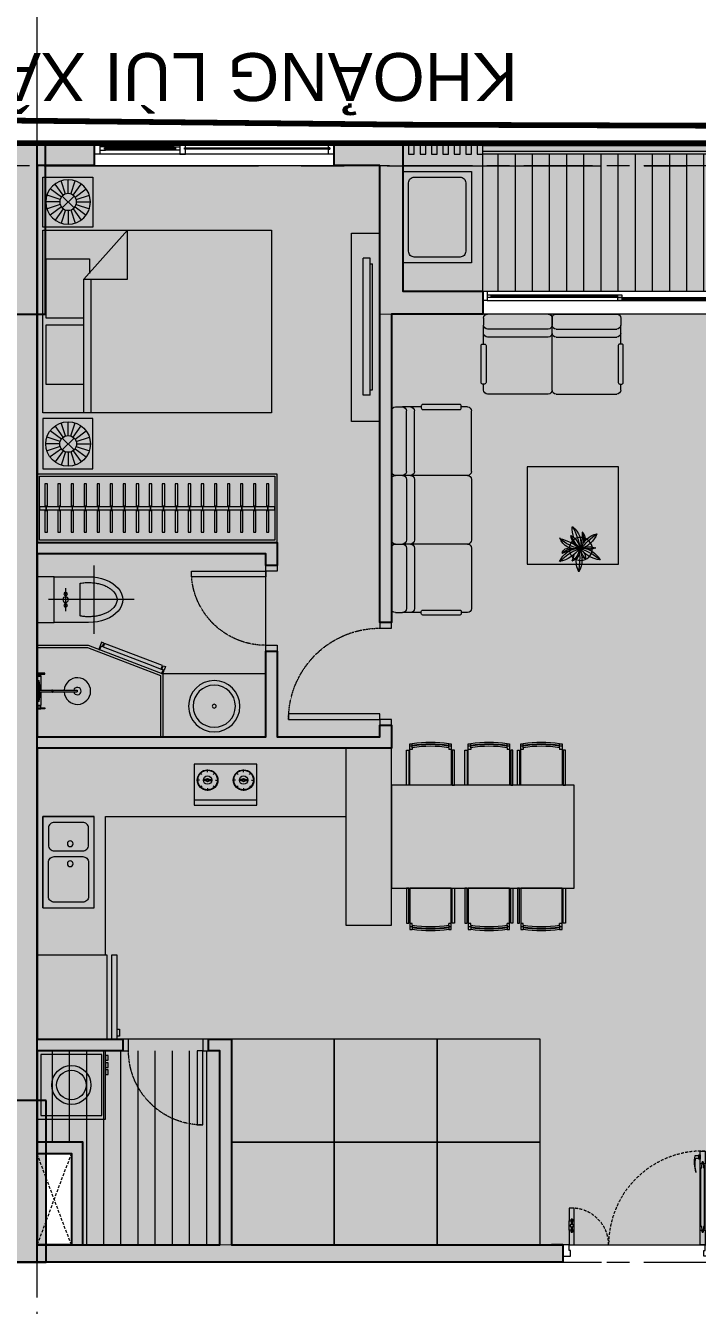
# Model space of a CAD drawing. Header units: millimetres. Extents: x -100356 to 314685, y 446 to 1273965.
# Drawn here: x 57641 to 63517, y 1126934 to 1138140 of the extents above; entities that cross this region are included whole.
import ezdxf
from ezdxf.enums import TextEntityAlignment as Align
from ezdxf.xclip import XClip

# ---------------------------------------------------------------- set-up
doc = ezdxf.new("R2010")
doc.units = ezdxf.units.MM
doc.header["$XCLIPFRAME"] = 2
for name, pattern in [('A1 - dp$0$DASHED2', [0.375, 0.25, -0.125]), ('CENTER', [2, 1.25, -0.25, 0.25, -0.25]), ('CENTER2', [28.575, 19.05, -3.175, 3.175, -3.175]), ('Dash', [6, 3, -3]), ('DASHED2', [0.375, 0.25, -0.125]), ('Kume - Grid Line', [10.5, 6, -1.25, 2, -1.25]), ('VL2 - tb$0$DASHED2', [0.375, 0.25, -0.125]), ('VL2 - tb$0$HIDDEN', [0.375, 0.25, -0.125])]:
    doc.linetypes.add(name, pattern=pattern)
for name, color, linetype, lineweight in [('@ color hatch', 7, 'Continuous', 13), ('A-_ANOT----_D', 7, 'Continuous', 5), ('A.Axis', 251, 'CENTER2', 13), ('A1 - dp$0$A.HACH 250', 250, 'Continuous', 5), ('A1 - dp$0$CUA', 5, 'Continuous', 9), ('A1 - dp$0$FURNITURE', 8, 'Continuous', 5), ('A1 - dp$0$TUONG 2', 2, 'Continuous', 25), ('GJ', 1, 'Continuous', 13), ('Hatch-wall', 251, 'Continuous', 5), ('KÍNH', 150, 'Continuous', 9), ('LC.HA', 250, 'Continuous', 9), ('LGI', 250, 'CENTER', 9), ('TEXT', 6, 'Continuous', 20), ('VL2 - tb$0$A.Door', 4, 'Continuous', 13), ('VL2 - tb$0$A.HACH 250', 250, 'Continuous', 5), ('VL2 - tb$0$CUA', 5, 'Continuous', 9), ('VL2 - tb$0$FURNITURE', 8, 'Continuous', 5), ('VL2 - tb$0$KHCUA', 3, 'Continuous', 13), ('VL2 - tb$0$NET NOI THAT', 8, 'Continuous', 0), ('VL2 - tb$0$TUONG 2', 2, 'Continuous', 35), ('VL3 - tb$0$$7$FURNITURE', 8, 'Continuous', 5)]:
    doc.layers.add(name, color=color, linetype=linetype, lineweight=lineweight)
doc.layers.add('@area depoint', color=8, linetype='Continuous', lineweight=35, plot=False)
doc.layers.add('STR', color=7, linetype='Continuous')
doc.styles.add('VL2 - tb$0$GHICHU-C', font='Font - TrueType - Arial.ttf', dxfattribs={"width": 0.7})
doc.styles.add('VnArial', font='Font - TrueType - Arial.ttf')

# ---------------------------------------------------------------- blocks, each defined once
blk = doc.blocks.new('*U137')
for p, q in [((50, 0), (1675, 0)), ((100, 0), (100, -30)), ((1625, 0), (1625, -30)), ((1675, 0), (1675, -30)), ((50, -30), (1675, -30)), ((1625, -35), (1625, -65)), ((1625, -35), (3250, -35)), ((1625, -65), (3250, -65)), ((1675, -35), (1675, -65)), ((3200, -35), (3200, -65))]:
    blk.add_line(p, q)
at = {"color": 8}
for p, q in [((100, -15), (1625, -15)), ((1675, -50), (3200, -50))]:
    blk.add_line(p, q, dxfattribs=at)
for points in [[(0, 0), (50, 0), (50, -110), (0, -110)], [(3250, 0), (3300, 0), (3300, -110), (3250, -110)]]:
    blk.add_lwpolyline(points, close=True)
for points in [[(3250, 0), (50, 0)], [(3250, -110), (50, -110)]]:
    blk.add_lwpolyline(points)
at = {"layer": 'VL2 - tb$0$KHCUA', "style": 'VL2 - tb$0$GHICHU-C', "flags": 1}
for tag, p in [('TEN_CUA', (450, -184)), ('KICH_THUOC', (450, -300)), ('QUI_CACH', (450, -421))]:
    blk.add_attdef(tag, text='', height=50, dxfattribs=at).set_placement(p, align=Align.MIDDLE)
blk = doc.blocks.new('VL2 - tb$0$sofa 1')
for p, q in [((0, -530), (0, 0)), ((35, 35), (96, 35)), ((261, 35), (96, 35)), ((131, -530), (131, 0)), ((201, -530), (201, 0)), ((665, 35), (611, 35)), ((700, -530), (700, 0)), ((0, -600), (0, -1130)), ((35, -565), (96, -565)), ((665, -565), (96, -565)), ((131, -1130), (131, -600)), ((201, -1130), (201, -600)), ((700, -1130), (700, -600)), ((0, -1200), (0, -1730)), ((665, -1165), (35, -1165)), ((131, -1200), (131, -1730)), ((201, -1200), (201, -1730)), ((700, -1200), (700, -1730)), ((35, -1765), (96, -1765)), ((261, -1765), (96, -1765)), ((665, -1765), (611, -1765)), ((1371, -1878), (841, -1878)), ((1441, -1878), (1971, -1878)), ((806, -1913), (806, -1966)), ((1406, -1913), (1406, -2543)), ((1406, -1913), (1406, -2482)), ((2006, -1913), (2006, -1966)), ((806, -2316), (806, -2482)), ((2006, -2316), (2006, -2482)), ((1371, -2377), (841, -2377)), ((1371, -2447), (841, -2447)), ((1441, -2377), (1971, -2377)), ((1441, -2447), (1971, -2447)), ((806, -2543), (806, -2482)), ((1406, -2543), (1406, -2482)), ((2006, -2543), (2006, -2482)), ((1371, -2578), (841, -2578)), ((1441, -2578), (1971, -2578))]:
    blk.add_line(p, q)
for points in [[(598, 57), (275, 57, 0.414214), (261, 44), (261, 26, 0.414214), (275, 13), (598, 13, 0.414214), (611, 26), (611, 44, 0.414214)], [(598, -1787), (275, -1787, -0.414214), (261, -1774), (261, -1756, -0.414214), (275, -1743), (598, -1743, -0.414214), (611, -1756), (611, -1774, -0.414214)], [(784, -1979), (784, -2303, 0.414214), (797, -2316), (815, -2316, 0.414214), (828, -2303), (828, -1979, 0.414214), (815, -1966), (797, -1966, 0.414214)], [(2028, -1979), (2028, -2303, -0.414214), (2015, -2316), (1997, -2316, -0.414214), (1984, -2303), (1984, -1979, -0.414214), (1997, -1966), (2015, -1966, -0.414214)]]:
    blk.add_lwpolyline(points, format="xyb", close=True)
blk.add_lwpolyline([(1986, -1240), (1186, -1240), (1186, -390), (1986, -390)], close=True)
blk.add_circle((1656, -522), 101)
for centre, radius, start, end in [((35, 0), 35, 90, 180), ((96, 0), 35, 0, 90), ((166, 0), 35, 0, 90), ((665, 0), 35, 0, 90), ((1837, -416), 220, 154.7196, 185.6674), ((928, -443), 719, 353.8852, 9.76), ((1451, -429), 216, 334.191, 29.7589), ((1417, -689), 282, 36.0102, 78.7514), ((1652, -333), 197, 203.5569, 265.5928), ((1792, -115), 435, 223.0584, 250.3682), ((1560, -500), 86.5, 349.0123, 78.5733), ((1182, -603), 437, 17.5499, 25.3147), ((1509, -529), 134, 4.8141, 58.0945), ((1868, -708), 286, 98.611, 140.85), ((1987, -650), 361, 143.9758, 159.4862), ((1503, -63), 485, 287.6158, 311.4256), ((1710, -495), 60.6, 103.0214, 137.1627), ((1652, -333), 197, 275.3509, 331.9516), ((1635, -448), 62.6, 321.0444, 10.8834), ((35, -530), 35, 180, 270), ((96, -530), 35, 270, 0), ((166, -530), 35, 270, 0), ((665, -530), 35, 270, 0), ((1609, -668), 145, 72.5643, 160.5658), ((1376, -190), 433, 282.8237, 308.4584), ((1695, -837), 314, 99.6289, 133.8517), ((1585, -395), 128, 224.3745, 278.3611), ((1855, 391), 947, 247.585, 253.6645), ((1553, -469), 61.8, 195.6468, 282.6443), ((1717, -656), 148, 117.6391, 173.4927), ((1498, -507), 151, 298.6711, 351.4448), ((1917, -797), 380, 135.3527, 155.2401), ((1470, -567), 188, 307.0526, 13.6398), ((1152, -459), 502, 329.2774, 351.9041), ((1837, -416), 220, 208.0633, 209.2303), ((1601, -726), 209, 19.8532, 75.8716), ((2213, -67), 719, 219.2619, 234.5537), ((1315, -645), 354, 355.9263, 14.9396), ((1838, -471), 188, 198.2679, 257.7577), ((1524, -610), 156, 337.1601, 24.0107), ((1783, 750), 1281, 265.498, 270.09), ((1731, -400), 142, 252.6029, 293.2685), ((1717, -678), 163, 64.7044, 87.5627), ((35, -600), 35, 90, 180), ((96, -600), 35, 0, 90), ((166, -600), 35, 0, 90), ((665, -600), 35, 0, 90), ((1868, -708), 286, 162.1417, 181.7779), ((1615, -613), 78.4, 311.9837, 25.4724), ((35, -1130), 35, 180, 270), ((35, -1200), 35, 90, 180), ((96, -1130), 35, 270, 0), ((96, -1200), 35, 0, 90), ((166, -1130), 35, 270, 0), ((166, -1200), 35, 0, 90), ((665, -1130), 35, 270, 0), ((665, -1200), 35, 0, 90), ((35, -1730), 35, 180, 270), ((96, -1730), 35, 270, 0), ((166, -1730), 35, 270, 0), ((665, -1730), 35, 270, 0), ((841, -1913), 35, 90, 180), ((1371, -1913), 35, 0, 90), ((1441, -1913), 35, 90, 180), ((1971, -1913), 35, 0, 90), ((841, -2412), 35, 90, 180), ((841, -2482), 35, 90, 180), ((1371, -2412), 35, 0, 90), ((1371, -2482), 35, 0, 90), ((1441, -2412), 35, 90, 180), ((1441, -2482), 35, 90, 180), ((1971, -2412), 35, 0, 90), ((1971, -2482), 35, 0, 90), ((841, -2543), 35, 180, 270), ((1371, -2543), 35, 270, 0), ((1441, -2543), 35, 180, 270), ((1971, -2543), 35, 270, 0)]:
    blk.add_arc(centre, radius, start, end)
blk = doc.blocks.new('VL2 - tb$0$1012')
for p, q in [((397, 192), (13, 192)), ((13, 192), (13, 169)), ((52, 169), (13, 169)), ((36, 169), (36, 192)), ((52, 169), (67, 169)), ((67, 169), (67, 192)), ((397, 222), (71, 222)), ((71, 222), (71, 202)), ((71, 202), (397, 202)), ((397, 202), (397, 222)), ((397, -192), (397, 192)), ((52, -169), (13, -169)), ((13, -169), (13, -192)), ((13, -192), (397, -192)), ((36, -192), (36, -169)), ((52, -169), (67, -169)), ((67, -192), (67, -169)), ((71, -202), (397, -202)), ((71, -222), (71, -202)), ((397, -222), (71, -222)), ((397, -202), (397, -222))]:
    blk.add_line(p, q)
at = {"extrusion": (0, 0, -1)}
for centre, major_axis, start_param, end_param in [((1073, 0), (759, 759), 3.768877, 4.085105), ((1073, 0), (748, 748), 3.766561, 4.087421), ((1094, 0), (759, 759), 3.768877, 4.085105), ((1094, 0), (748, 748), 3.766561, 4.087421)]:
    blk.add_ellipse(centre, major_axis=major_axis, ratio=1, start_param=start_param, end_param=end_param, dxfattribs=at)
blk = doc.blocks.new('VL2 - tb$0$ban an 6')
at = {"layer": 'VL2 - tb$0$FURNITURE'}
blk.add_lwpolyline([(1600, 0), (0, 0), (0, -900), (1600, -900)], close=True, dxfattribs=at)
at = {"layer": 'VL2 - tb$0$FURNITURE', "extrusion": (2.97971e-18, 2.40137e-28, -1), "xscale": 0.9444444444444444, "yscale": 0.9444444444444444, "zscale": -0.9444444444444444, "rotation": 270}
for p in [(-342, 375), (-853, 375), (-1312, 375)]:
    blk.add_blockref('VL2 - tb$0$1012', p, dxfattribs=at)
at = {"layer": 'VL2 - tb$0$FURNITURE', "xscale": 0.9444444444444444, "yscale": 0.9444444444444444, "zscale": 0.9444444444444444, "rotation": 90}
for p in [(342, -1275), (853, -1275), (1312, -1275)]:
    blk.add_blockref('VL2 - tb$0$1012', p, dxfattribs=at)
blk = doc.blocks.new('*U135')
for points in [[(-700, 100), (-750, 100), (-750, 0), (-700, 0)], [(-50, 0), (-100, 0), (-100, -650), (-50, -650)], [(0, 100), (-50, 100), (-50, 0), (0, 0)]]:
    blk.add_lwpolyline(points, close=True)
at = {"linetype": 'VL2 - tb$0$HIDDEN'}
blk.add_arc((-50, 0), 650, 180, 270, dxfattribs=at)
blk = doc.blocks.new('*U136')
for points in [[(-50, 0), (-100, 0), (-100, 800), (-50, 800)], [(-850, -100), (-900, -100), (-900, 0), (-850, 0)], [(0, -100), (-50, -100), (-50, 0), (0, 0)]]:
    blk.add_lwpolyline(points, close=True)
at = {"linetype": 'VL2 - tb$0$HIDDEN'}
blk.add_arc((-50, 0), 800, 90, 180, dxfattribs=at)
blk = doc.blocks.new('*U438')
at = {"layer": 'VL2 - tb$0$FURNITURE'}
for p, q in [((0, 100), (2400, 100)), ((0, 75), (2400, 75)), ((0, 25), (2400, 25)), ((0, 0), (2400, 0))]:
    blk.add_line(p, q, dxfattribs=at)
blk = doc.blocks.new('VL2 - tb$0$A$C6FE626A3')
for p, q in [((-90, 606), (-150, 606)), ((-150, -594), (-150, 606)), ((-90, -594), (-90, 606)), ((-90, 557), (-70, 557)), ((-70, -545), (-70, 557)), ((-90, -545), (-70, -545)), ((-90, -594), (-150, -594))]:
    blk.add_line(p, q)
blk = doc.blocks.new('*U291')
for points in [[(0, 600), (0, 0), (2100, 0), (2100, 600)], [(2080, 580), (2080, 20), (20, 20), (20, 580)]]:
    blk.add_lwpolyline(points, close=True)
at = {"ltscale": 6}
for points in [[(91, 313), (91, 515), (69, 515), (69, 313)], [(205, 313), (205, 515), (183, 515), (183, 313)], [(319, 313), (319, 515), (297, 515), (297, 313)], [(433, 313), (433, 515), (411, 515), (411, 313)], [(547, 313), (547, 515), (525, 515), (525, 313)], [(661, 313), (661, 515), (639, 515), (639, 313)], [(775, 313), (775, 515), (753, 515), (753, 313)], [(889, 313), (889, 515), (867, 515), (867, 313)], [(1003, 313), (1003, 515), (981, 515), (981, 313)], [(1117, 313), (1117, 515), (1095, 515), (1095, 313)], [(1231, 313), (1231, 515), (1209, 515), (1209, 313)], [(1345, 313), (1345, 515), (1323, 515), (1323, 313)], [(1459, 313), (1459, 515), (1437, 515), (1437, 313)], [(1573, 313), (1573, 515), (1551, 515), (1551, 313)], [(1687, 313), (1687, 515), (1665, 515), (1665, 313)], [(1801, 313), (1801, 515), (1779, 515), (1779, 313)], [(1915, 313), (1915, 515), (1893, 515), (1893, 313)], [(2029, 313), (2029, 515), (2007, 515), (2007, 313)], [(69, 287), (69, 92), (91, 92), (91, 287)], [(183, 287), (183, 92), (205, 92), (205, 287)], [(297, 287), (297, 92), (319, 92), (319, 287)], [(411, 287), (411, 92), (433, 92), (433, 287)], [(525, 287), (525, 92), (547, 92), (547, 287)], [(639, 287), (639, 92), (661, 92), (661, 287)], [(753, 287), (753, 92), (775, 92), (775, 287)], [(867, 287), (867, 92), (889, 92), (889, 287)], [(981, 287), (981, 92), (1003, 92), (1003, 287)], [(1095, 287), (1095, 92), (1117, 92), (1117, 287)], [(1209, 287), (1209, 92), (1231, 92), (1231, 287)], [(1323, 287), (1323, 92), (1345, 92), (1345, 287)], [(1437, 287), (1437, 92), (1459, 92), (1459, 287)], [(1551, 287), (1551, 92), (1573, 92), (1573, 287)], [(1665, 287), (1665, 92), (1687, 92), (1687, 287)], [(1779, 287), (1779, 92), (1801, 92), (1801, 287)], [(1893, 287), (1893, 92), (1915, 92), (1915, 287)], [(2007, 287), (2007, 92), (2029, 92), (2029, 287)]]:
    blk.add_lwpolyline(points, dxfattribs=at)
for points in [[(2080, 287), (2080, 313), (20, 313), (20, 287)], [(83, 319), (78, 319), (78, 280), (83, 280)], [(197, 319), (192, 319), (192, 280), (197, 280)], [(311, 319), (306, 319), (306, 280), (311, 280)], [(425, 319), (420, 319), (420, 280), (425, 280)], [(539, 319), (534, 319), (534, 280), (539, 280)], [(653, 319), (648, 319), (648, 280), (653, 280)], [(767, 319), (762, 319), (762, 280), (767, 280)], [(881, 319), (876, 319), (876, 280), (881, 280)], [(995, 319), (990, 319), (990, 280), (995, 280)], [(1109, 319), (1104, 319), (1104, 280), (1109, 280)], [(1223, 319), (1218, 319), (1218, 280), (1223, 280)], [(1337, 319), (1332, 319), (1332, 280), (1337, 280)], [(1451, 319), (1446, 319), (1446, 280), (1451, 280)], [(1565, 319), (1560, 319), (1560, 280), (1565, 280)], [(1679, 319), (1674, 319), (1674, 280), (1679, 280)], [(1793, 319), (1788, 319), (1788, 280), (1793, 280)], [(1907, 319), (1902, 319), (1902, 280), (1907, 280)], [(2021, 319), (2016, 319), (2016, 280), (2021, 280)]]:
    blk.add_lwpolyline(points, close=True, dxfattribs=at)
blk = doc.blocks.new('VL2 - tb$0$Bed 1600')
at = {"linetype": 'Continuous'}
for p, q in [((2, -80), (2, 0)), ((2, 0), (66, 0)), ((66, 0), (66, -80)), ((12, -1.2), (32.8, -1.2)), ((12, -14.4), (12, -1.2)), ((32.8, -1.2), (32.8, -14.4)), ((35.2, -1.2), (56, -1.2)), ((35.2, -14.4), (35.2, -1.2)), ((56, -1.2), (56, -16.4)), ((2, -14.4), (48.8, -14.4)), ((48.8, -16.8), (2, -16.8)), ((66, -29.6), (48.8, -14.4)), ((48.8, -14.4), (48.8, -29.6)), ((56, -16.4), (50.8, -16.4)), ((48.8, -29.6), (66, -29.6)), ((66, -80), (2, -80))]:
    blk.add_line(p, q, dxfattribs=at)
blk = doc.blocks.new('VL2 - tb$0$tab')
for p, q in [((439, 0), (0, 0)), ((0, 0), (0, -439)), ((439, -439), (439, 0)), ((158, -179), (60, -108)), ((174, -163), (103, -65)), ((195, -153), (157, -37)), ((217, -149), (217, -27)), ((240, -153), (278, -37)), ((260, -163), (332, -65)), ((277, -179), (375, -108)), ((144, -222), (22, -222)), ((148, -200), (32, -162)), ((166, -171), (269, -274)), ((269, -171), (166, -274)), ((287, -200), (403, -162)), ((291, -222), (412, -222)), ((148, -245), (32, -283)), ((158, -265), (60, -337)), ((174, -282), (103, -380)), ((195, -292), (157, -408)), ((217, -296), (217, -418)), ((217, -296), (217, -418)), ((240, -292), (278, -408)), ((260, -282), (332, -380)), ((277, -265), (375, -337)), ((287, -245), (403, -283)), ((0, -439), (439, -439))]:
    blk.add_line(p, q)
for radius in [195, 73.2]:
    blk.add_circle((217, -222), radius)
blk = doc.blocks.new('VL2 - tb$0$cua so 1')
at = {"layer": 'VL2 - tb$0$A.Door', "ltscale": 0.5}
for p, q in [((1400, 65), (2000, 65)), ((1400, 35), (2000, 35))]:
    blk.add_line(p, q, dxfattribs=at)
for points in [[(0, 0), (2100, 0), (2100, 100), (0, 100)], [(2050, 100), (2050, 0), (2100, 0), (2100, 100)]]:
    blk.add_lwpolyline(points, close=True, dxfattribs=at)
for points in [[(50, 55), (50, 100), (0, 100), (0, 0), (50, 0), (50, 45), (40, 45), (40, 55), (50, 55)], [(1300, 55), (1300, 100), (1350, 100), (1350, 0), (1300, 0), (1300, 45), (1310, 45), (1310, 55), (1300, 55)], [(1400, 55), (1400, 65), (1350, 65), (1350, 35), (1400, 35), (1400, 45), (1390, 45), (1390, 55), (1400, 55)], [(2000, 55), (2000, 65), (2050, 65), (2050, 35), (2000, 35), (2000, 45), (2010, 45), (2010, 55), (2000, 55)]]:
    blk.add_lwpolyline(points, dxfattribs=at)
at = {"layer": 'VL2 - tb$0$A.HACH 250', "ltscale": 0.5}
for points in [[(40, 45), (1310, 45), (1310, 55), (40, 55)], [(1390, 45), (2010, 45), (2010, 55), (1390, 55)]]:
    blk.add_lwpolyline(points, close=True, dxfattribs=at)
blk = doc.blocks.new('VL2 - tb$0$mb-tulanh700x735')
for p, q in [((368, 700), (-368, 700)), ((-368, 700), (-368, 651)), ((279, 700), (279, 720)), ((279, 720), (340, 720)), ((340, 700), (279, 700)), ((340, 720), (340, 700)), ((368, 651), (368, 700)), ((-368, 651), (368, 651)), ((368, 614), (-368, 614)), ((-368, 614), (-368, 0)), ((368, 0), (368, 614)), ((-368, 0), (368, 0))]:
    blk.add_line(p, q)
blk = doc.blocks.new('VL2 - tb$0$bep')
at = {"layer": 'VL2 - tb$0$FURNITURE'}
for p, q in [((0, 358), (0, 0)), ((549, 358), (0, 358)), ((549, 0), (549, 358)), ((67, 269), (51, 286)), ((117, 290), (117, 313)), ((166, 269), (183, 286)), ((383, 269), (366, 286)), ((432, 290), (432, 313)), ((482, 269), (498, 286)), ((47, 220), (23, 220)), ((67, 170), (51, 153)), ((103, 224), (80, 224)), ((103, 216), (80, 216)), ((117, 149), (117, 126)), ((131, 224), (153, 224)), ((131, 216), (153, 216)), ((166, 170), (183, 153)), ((187, 220), (210, 220)), ((362, 220), (339, 220)), ((383, 170), (366, 153)), ((418, 224), (396, 224)), ((418, 216), (396, 216)), ((432, 149), (432, 126)), ((446, 224), (469, 224)), ((446, 216), (469, 216)), ((482, 170), (498, 153)), ((502, 220), (526, 220)), ((549, 45), (0, 45)), ((0, 0), (549, 0))]:
    blk.add_line(p, q, dxfattribs=at)
for centre, radius in [((117, 220), 90), ((117, 220), 85.5), ((117, 220), 36.9), ((117, 220), 14.7), ((117, 220), 8.24), ((432, 220), 90), ((432, 220), 85.5), ((432, 220), 36.9), ((432, 220), 14.7), ((432, 220), 8.24)]:
    blk.add_circle(centre, radius, dxfattribs=at)
blk = doc.blocks.new('VL2 - tb$0$crua 450x830')
at = {"layer": 'VL2 - tb$0$FURNITURE'}
blk.add_lwpolyline([(400, 10), (-400, 10), (-400, 460), (400, 460)], close=True, dxfattribs=at)
blk.add_lwpolyline([(-400, 10), (400, 10), (400, 460)], dxfattribs=at)
for points in [[(-300, 60), (0, 60, 0.4142136), (50, 110), (50, 360, 0.4142136), (0, 410), (-300, 410, 0.4142136), (-350, 360), (-350, 110, 0.4142136)], [(100, 110), (100, 360, -0.4142136), (150, 410), (300, 410, -0.4142136), (350, 360), (350, 110, -0.4142136), (300, 60), (150, 60, -0.4142136)]]:
    blk.add_lwpolyline(points, format="xyb", close=True, dxfattribs=at)
for centre in [(-12.5, 250), (162.5, 250)]:
    blk.add_circle(centre, 25, dxfattribs=at)
blk = doc.blocks.new('VL2 - tb$0$MBMAYGIAT')
at = {"layer": 'VL2 - tb$0$FURNITURE', "linetype": 'ByBlock'}
for points in [[(0, -350), (700, -350), (700, 350), (0, 350)], [(40, -310), (660, -310), (660, 310), (40, 310)], [(700, 253), (726, 253), (726, 300), (700, 300)], [(700, 180), (726, 180), (726, 228), (700, 228)], [(700, 108), (726, 108), (726, 155), (700, 155)]]:
    blk.add_lwpolyline(points, close=True, dxfattribs=at)
for radius in [200, 150]:
    blk.add_circle((350, 0), radius, dxfattribs=at)
blk = doc.blocks.new('A1 - dp$0$A$C6E1257E0')
at = {"linetype": 'Continuous'}
blk.add_lwpolyline([(30.5, 0), (64.5, 0), (64.5, 8.5), (30.5, 8.5)], close=True, dxfattribs=at)
blk.add_lwpolyline([(39, 8.5), (39, 42.5, -0.13275358), (166.5, 34), (166.5, 29.75, 0.11521641), (56, 34), (56, 8.5)], format="xyb", dxfattribs=at)
blk = doc.blocks.new('A1 - dp$0$cua vao can ho')
at = {"layer": 'A1 - dp$0$A.HACH 250', "linetype": 'A1 - dp$0$DASHED2', "ltscale": 100}
for centre, radius, start, end in [((-78, 0), 822, 88.4513, 180), ((-1222, 0), 322, 0, 93.9546)]:
    blk.add_arc(centre, radius, start, end, dxfattribs=at)
at = {"layer": 'A1 - dp$0$CUA'}
for p, q in [((-100, 128), (-100, 711)), ((-56, 128), (-56, 711)), ((-1244, 128), (-1244, 210)), ((-1200, 128), (-1200, 210))]:
    blk.add_line(p, q, dxfattribs=at)
for points in [[(-56, 822), (-56, 804), (-56, 711), (-72, 711), (-73, 726), (-83, 726), (-83, 711), (-100, 711), (-100, 822)], [(-73, 726), (-71, 676), (-64, 676), (-64, 161), (-71, 161), (-73, 111), (-83, 111), (-83, 128), (-84, 161), (-92, 161), (-92, 676), (-84, 676), (-83, 726)], [(-1244, 321), (-1244, 304), (-1244, 210), (-1228, 210), (-1227, 226), (-1217, 226), (-1217, 210), (-1200, 210), (-1200, 321)], [(-1227, 226), (-1229, 176), (-1236, 176), (-1236, 161), (-1229, 161), (-1227, 111), (-1217, 111), (-1217, 128), (-1216, 161), (-1208, 161), (-1208, 176), (-1216, 176), (-1217, 226)], [(-1217, 128), (-1217, 111), (-1227, 111), (-1228, 128), (-1244, 128), (-1244, 1), (-1244, 0), (-1200, 0), (-1200, 11), (-1200, 128)], [(-83, 128), (-83, 111), (-73, 111), (-72, 128), (-56, 128), (-56, 1), (-56, 0), (-100, 0), (-100, 11), (-100, 128)], [(-1233, -50), (-1244, -50), (-1244, 0), (-1300, 0), (-1300, -100), (-1275, -100), (-1233, -100)], [(-67, -50), (-56, -50), (-56, 0), (0, 0), (0, -100), (-25, -100), (-67, -100)]]:
    blk.add_lwpolyline(points, close=True, dxfattribs=at)
blk.add_lwpolyline([(-1244, 0), (-56, 0)], dxfattribs=at)
at = {"layer": 'A1 - dp$0$CUA', "yscale": 1.111111111007631, "zscale": 1.111111111007631}
for p, xscale, rotation in [((-100, 822), -1.111111111007631, 89.99998306033208), ((-56, 822), 1.111111111007631, 269.9999830603322)]:
    blk.add_blockref('A1 - dp$0$A$C6E1257E0', p, dxfattribs=dict(at, xscale=xscale, rotation=rotation))
blk = doc.blocks.new('*U213')
for points in [[(0, 100), (50, 100), (50, 0), (0, 0)], [(50, 0), (100, 0), (100, -650), (50, -650)], [(700, 100), (750, 100), (750, 0), (700, 0)]]:
    blk.add_lwpolyline(points, close=True)
at = {"linetype": 'VL2 - tb$0$HIDDEN'}
blk.add_arc((50, 0), 650, 270, 0, dxfattribs=at)
blk = doc.blocks.new('A1 - dp$0$A$C4168242D')
for points in [[(300, 750), (300, 0)], [(0, 400), (600, 400)], [(100, 350), (100, 50), (500, 50), (500, 350)], [(157, 276), (443, 276)], [(400, 150), (200, 150)]]:
    blk.add_lwpolyline(points)
for centre, radius in [((250, 150), 15), ((300, 150), 25), ((350, 150), 15)]:
    blk.add_circle(centre, radius)
blk.add_ellipse((300, 350), major_axis=(0, 300), ratio=0.666667, start_param=4.712389, end_param=7.853982)
blk.add_open_spline([(443, 276), (444, 283), (446, 291), (449, 313), (450, 328), (450, 356), (450, 370), (447, 399), (445, 413), (440, 440), (437, 453), (428, 478), (424, 490), (413, 512), (408, 522), (396, 540), (391, 547), (380, 560), (374, 566), (363, 576), (357, 580), (346, 588), (340, 591), (328, 595), (323, 597), (311, 599), (306, 600), (295, 600), (289, 600), (278, 597), (273, 596), (261, 591), (255, 588), (244, 581), (238, 577), (226, 567), (221, 561), (210, 548), (204, 541), (194, 525), (189, 517), (180, 499), (176, 489), (169, 469), (165, 459), (160, 437), (157, 426), (153, 404), (152, 392), (150, 369), (150, 357), (150, 333), (151, 321), (153, 298), (155, 287), (157, 276)], degree=3, knots=[4.428595, 4.428595, 4.428595, 4.428595, 4.521718, 4.521718, 4.681946, 4.681946, 4.842175, 4.842175, 5.002403, 5.002403, 5.162632, 5.162632, 5.32286, 5.32286, 5.483089, 5.483089, 5.615862, 5.615862, 5.748636, 5.748636, 5.88141, 5.88141, 6.014184, 6.014184, 6.146958, 6.146958, 6.279732, 6.279732, 6.412506, 6.412506, 6.545279, 6.545279, 6.678053, 6.678053, 6.810827, 6.810827, 6.943601, 6.943601, 7.076375, 7.076375, 7.209149, 7.209149, 7.341922, 7.341922, 7.474696, 7.474696, 7.60747, 7.60747, 7.740244, 7.740244, 7.873018, 7.873018, 8.005792, 8.005792, 8.137776, 8.137776, 8.137776, 8.137776])
blk = doc.blocks.new('A1 - dp$0$A$C722D3D91')
at = {"ltscale": 0.07}
for radius in [225, 185, 17]:
    blk.add_circle((0, 0), radius, dxfattribs=at)
blk = doc.blocks.new('A1 - dp$0$A$C588A0D6B')
for p, q in [((-122, -38), (123, -38)), ((-122, -59), (-122, -38)), ((123, -59), (-122, -59)), ((-11, -64), (-11, -211)), ((9, -65), (9, -211)), ((123, -38), (123, -59)), ((9, -211), (-11, -211)), ((9, -220), (-11, -220)), ((-11, -220), (-11, -507)), ((9, -220), (9, -507)), ((9, -507), (-11, -507))]:
    blk.add_line(p, q)
for points in [[(-178, -37), (-208, -37), (-208, -82), (-178, -82)], [(-208, -37), (-197, -37), (-197, -129), (-208, -129)], [(179, -37), (208, -37), (208, -82), (179, -82)], [(208, -37), (198, -37), (198, -129), (208, -129)]]:
    blk.add_lwpolyline(points, close=True)
blk.add_lwpolyline([(-11, -82), (-171, -82), (-171, -38), (172, -38), (172, -82), (9, -82)])
for centre, radius, start, end in [((0, 431), 505, 255.9943, 268.6524), ((0, 0), 65.5, 243.6552, 296.3448), ((0, 431), 505, 271.0236, 284.0057), ((-8, -215), 5.39, 127.2582, 232.7418), ((6, -215), 5.39, 307.2582, 52.7418), ((-1, -507), 155, 93.8501, 86.1499), ((-1, -507), 43, 104.0595, 75.9405)]:
    blk.add_arc(centre, radius, start, end)
blk = doc.blocks.new('A1 - dp$0$A$C487079A1')
for points in [[(34, 589), (34, 600), (0, 600), (0, 589)], [(68, 578), (68, 600), (34, 600), (34, 578)], [(34, 0), (34, 11), (0, 11), (0, 0)], [(68, 22), (68, 0), (34, 0), (34, 22)]]:
    blk.add_lwpolyline(points, close=True)
blk.add_lwpolyline([(34, 147), (34, 27), (67, 27), (67, 573), (34, 573), (34, 147)])
blk = doc.blocks.new('VL2 - tb')
at = {"layer": '@ color hatch', "ltscale": 0.5}
h = blk.add_hatch(color=181, dxfattribs=at)
h.dxf.hatch_style = 1
h.paths.add_polyline_path([(9100, 9625), (9100, 8325), (9000, 8325), (9000, 6500), (6400, 6500), (6400, 8325), (3100, 8325), (3100, 9625), (100, 9625), (100, 1075), (500, 1075), (500, 175), (11350, 175), (11350, 575), (11800, 575), (12250, 575), (12250, 9625)])
h.paths.add_polyline_path([(8800, 6900), (6600, 6900), (6600, 6600), (8800, 6600)], flags=17)
h.paths.add_polyline_path([(3300, 8525), (6400, 8525), (6400, 9825), (3300, 9825)])
at = {"layer": 'Hatch-wall', "ltscale": 0.5}
h = blk.add_hatch(color=256, dxfattribs=at)
h.dxf.hatch_style = 1
h.paths.add_polyline_path([(9500, 175), (10120, 175)], flags=16)
h.paths.add_polyline_path([(9000, 6600), (8750, 6600), (8750, 6400), (8900, 6400), (8900, 5950), (9850, 5950), (9850, 3075), (9750, 3075), (9750, 2975), (9850, 2975), (9850, 2875), (9950, 2875), (9950, 2975), (10550, 2975), (10550, 3075), (9950, 3075), (9950, 5950), (10550, 5950), (10550, 6050), (9000, 6050)], flags=16)
h.paths.add_polyline_path([(6400, 6050), (6400, 2975), (8850, 2975), (8850, 3075), (6500, 3075), (6500, 6400), (6650, 6400), (6650, 6600), (6600, 6600), (6600, 9825), (6400, 9825), (6400, 8525), (6400, 8325)], flags=17)
h.paths.add_polyline_path([(3100, 9625), (2700, 9625), (2700, 9825), (3300, 9825), (3300, 8525), (4000, 8525), (4000, 8325), (3200, 8325), (3200, 5625), (3100, 5625)], flags=17)
h.paths.add_polyline_path([(100, 1875), (100, 1875), (100, 1375), (100, 1375)], flags=16)
edge = h.paths.add_edge_path()
edge.add_line((12250, 9625), (12250, 6050))
edge.add_line((12250, 6050), (11650, 6050))
edge.add_line((11650, 6050), (11650, 5950))
edge.add_line((11650, 5950), (12250, 5950))
edge.add_line((12250, 5950), (12250, 3075))
edge.add_line((12250, 3075), (11650, 3075))
edge.add_line((11650, 3075), (11650, 2975))
edge.add_line((11650, 2975), (12250, 2975))
edge.add_line((12250, 2975), (12250, 1875))
edge.add_line((12250, 1875), (11070, 1875))
edge.add_line((11070, 1875), (11070, 1775))
edge.add_line((11070, 1775), (12250, 1775))
edge.add_line((12250, 1775), (12250, 175))
edge.add_line((12250, 175), (10220, 175))
edge.add_line((10220, 175), (9400, 175))
edge.add_line((9400, 175), (8650, 175))
edge.add_line((8650, 175), (8650, 1775))
edge.add_line((8650, 1775), (10320, 1775))
edge.add_line((10320, 1775), (10320, 1875))
edge.add_line((10320, 1875), (9950, 1875))
edge.add_line((9950, 1875), (9950, 1975))
edge.add_line((9950, 1975), (9850, 1975))
edge.add_line((9850, 1975), (9850, 1875))
edge.add_line((9850, 1875), (7350, 1875))
edge.add_line((7350, 1875), (7350, 1775))
edge.add_line((7350, 1775), (8550, 1775))
edge.add_line((8550, 1775), (8550, 175))
edge.add_line((8550, 175), (6500, 175))
edge.add_line((6500, 175), (6500, 1775))
edge.add_line((6500, 1775), (6600, 1775))
edge.add_line((6600, 1775), (6600, 1875))
edge.add_line((6600, 1875), (6500, 1875))
edge.add_line((6500, 1875), (6400, 1875))
edge.add_line((6400, 1875), (6400, 175))
edge.add_line((6400, 175), (6300, 175))
edge.add_line((6300, 175), (6300, 25))
edge.add_line((6300, 25), (12450, 25))
edge.add_line((12450, 25), (12450, 9825))
edge.add_line((12450, 9825), (11600, 9825))
edge.add_line((11600, 9825), (11600, 9625))
edge.add_line((11600, 9625), (12250, 9625))
edge.add_line((8750, 6600), (8800, 6600))
edge.add_line((8800, 6600), (8800, 9825))
edge.add_line((8800, 9825), (9500, 9825))
edge.add_line((9500, 9825), (9500, 9625))
edge.add_line((9500, 9625), (9100, 9625))
edge.add_line((9100, 9625), (9100, 8325))
edge.add_line((9100, 8325), (9000, 8325))
edge.add_line((9000, 8325), (9000, 6900))
h.paths.add_polyline_path([(4500, 175), (4600, 175), (4600, 175), (4700, 175), (4700, 25), (-100, 25), (-100, 9825), (600, 9825), (600, 9625), (100, 9625), (100, 6325), (2200, 6325), (2200, 6125), (2100, 6125), (2100, 6225), (100, 6225), (100, 4625), (2100, 4625), (2100, 5375), (2200, 5375), (2200, 4625), (3100, 4625), (3100, 4725), (3200, 4725), (3200, 4525), (100, 4525), (100, 1975), (850, 1975), (850, 1875), (100, 1875), (100, 1275), (100, 1275), (100, 175), (1700, 175), (1700, 1875), (1600, 1875), (1600, 1975), (1800, 1975), (1800, 175), (4500, 175)])
h = blk.add_hatch(color=256, dxfattribs=at)
h.dxf.hatch_style = 1
h.paths.add_polyline_path([(100, 1075), (100, 975), (400, 975), (400, 175), (500, 175), (500, 1075)])
at = {"layer": 'VL2 - tb$0$A.HACH 250'}
h = blk.add_hatch(dxfattribs=at)
h.set_pattern_fill('_USER', color=256, scale=150, angle=270, pattern_type=0)
h.set_pattern_definition([(270, (230524.74, -51895.26), (150, -3e-14), [])])
h.paths.add_polyline_path([(4000, 8525), (4000, 9725), (6400, 9725), (6400, 8525)])
h = blk.add_hatch(dxfattribs=at)
h.set_pattern_fill('_USER', color=256, scale=150, angle=270, pattern_type=0)
h.set_pattern_definition([(270, (233824.74, -59895.27), (150, -3e-14), [])])
h.paths.add_polyline_path([(500, 175), (500, 1075), (100, 1075), (100, 1875), (1700, 1875), (1700, 175)])
at = {"layer": '@area depoint', "color": 250, "ltscale": 10, "const_width": 10}
for points in [[(3300, 8525), (6400, 8525), (6400, 9825), (3300, 9825)], [(9100, 9625), (9100, 8325), (9000, 8325), (9000, 6500), (6400, 6500), (6400, 8325), (3100, 8325), (3100, 9625), (100, 9625), (100, 1075), (500, 1075), (500, 175), (700, 175), (700, 175), (11350, 175), (11350, 575), (11800, 575), (11800, 575), (12250, 575), (12250, 9625)]]:
    blk.add_lwpolyline(points, close=True, dxfattribs=at)
at = {"layer": 'A1 - dp$0$FURNITURE'}
for points in [[(250, 6025), (100, 6025), (100, 5625), (250, 5625)], [(2100, 4625), (2100, 5175), (1200, 5175), (1200, 4625)]]:
    blk.add_lwpolyline(points, close=True, dxfattribs=at)
at = {"layer": 'A1 - dp$0$TUONG 2', "ltscale": 0.5}
for points in [[(4600, 175), (4700, 175), (4700, 25), (-100, 25), (-100, 9825), (600, 9825), (600, 9625), (100, 9625), (100, 6325), (2200, 6325), (2200, 6225), (2200, 6125), (2100, 6125), (2100, 6225), (100, 6225), (100, 4625), (2100, 4625), (2100, 5375), (2200, 5375), (2200, 4625), (3100, 4625), (3100, 4725), (3200, 4725), (3200, 4525), (100, 4525), (100, 1975), (850, 1975), (850, 1875), (100, 1875), (100, 1275), (100, 1275), (100, 175), (1700, 175), (1700, 1875), (1600, 1875), (1600, 1975), (1800, 1975), (1800, 175), (4500, 175), (4500, 175), (4600, 175), (4700, 175), (4700, 175), (4600, 175)], [(3100, 8325), (3100, 9625)], [(100, 975), (400, 975), (400, 175), (100, 175), (100, 675)]]:
    blk.add_lwpolyline(points, dxfattribs=at)
for points in [[(3100, 9625), (2700, 9625), (2700, 9825), (3300, 9825), (3300, 8525), (4000, 8525), (4000, 8325), (3200, 8325), (3200, 5625), (3100, 5625)], [(100, 1075), (100, 975), (400, 975), (400, 175), (500, 175), (500, 1075)]]:
    blk.add_lwpolyline(points, close=True, dxfattribs=at)
at = {"layer": 'KÍNH'}
for points in [[(100, 5425), (546, 5425), (1200, 5175), (1200, 4625)], [(100, 5405), (542, 5405), (1180, 5161), (1180, 4625)]]:
    blk.add_lwpolyline(points, dxfattribs=at)
at = {"layer": 'VL2 - tb$0$A.HACH 250', "linetype": 'VL2 - tb$0$DASHED2', "ltscale": 100}
for p, q in [((400, 175), (100, 975)), ((400, 975), (100, 175))]:
    blk.add_line(p, q, dxfattribs=at)
at = {"layer": 'VL2 - tb$0$A.HACH 250'}
for points in [[(3400, 9725), (3400, 9825), (3370, 9825), (3350, 9825), (3350, 9725)], [(3500, 9725), (3500, 9825), (3470, 9825), (3450, 9825), (3450, 9725)], [(3600, 9725), (3600, 9825), (3570, 9825), (3550, 9825), (3550, 9725)], [(3700, 9725), (3700, 9825), (3670, 9825), (3650, 9825), (3650, 9725)], [(3800, 9725), (3800, 9825), (3770, 9825), (3750, 9825), (3750, 9725)], [(3900, 9725), (3900, 9825), (3870, 9825), (3850, 9825), (3850, 9725)], [(4000, 9725), (4000, 9825), (3970, 9825), (3950, 9825), (3950, 9725)], [(1800, 1075), (2700, 1075), (2700, 1975), (1800, 1975)], [(2700, 1075), (3600, 1075), (3600, 1975), (2700, 1975)], [(3600, 1075), (4500, 1075), (4500, 1975), (3600, 1975)], [(1800, 175), (2700, 175), (2700, 1075), (1800, 1075)], [(2700, 175), (3600, 175), (3600, 1075), (2700, 1075)], [(3600, 175), (4500, 175), (4500, 1075), (3600, 1075)]]:
    blk.add_lwpolyline(points, close=True, dxfattribs=at)
blk.add_lwpolyline([(4000, 8525), (4000, 9725)], dxfattribs=at)
at = {"layer": 'VL2 - tb$0$CUA'}
for p, q in [((600, 9625), (2700, 9625)), ((2100, 5375), (2100, 6125))]:
    blk.add_line(p, q, dxfattribs=at)
blk.add_lwpolyline([(4000, 8525), (6400, 8525), (6400, 8325), (4000, 8325)], close=True, dxfattribs=at)
blk.add_lwpolyline([(1600, 1975), (850, 1975)], dxfattribs=at)
at = {"layer": 'VL2 - tb$0$FURNITURE'}
for points in [[(2850, 9035), (3100, 9035), (3100, 7385), (2850, 7385)], [(2800, 2975), (3200, 2975), (3200, 4525), (2800, 4525)]]:
    blk.add_lwpolyline(points, close=True, dxfattribs=at)
blk.add_lwpolyline([(700, 2712), (700, 3925), (2800, 3925), (2800, 2975), (3200, 2975), (3200, 4525)], dxfattribs=at)
at = {"layer": 'VL3 - tb$0$$7$FURNITURE'}
blk.add_lwpolyline([(3900, 8775), (3300, 8775), (3300, 9575), (3900, 9575)], close=True, dxfattribs=at)
blk.add_lwpolyline([(3800, 8825), (3400, 8825, -0.414214), (3350, 8875), (3350, 9475, -0.414214), (3400, 9525), (3800, 9525, -0.414214), (3850, 9475), (3850, 8875, -0.414214)], format="xyb", close=True, dxfattribs=at)
at = {"layer": 'A1 - dp$0$FURNITURE'}
for name, p, xscale, rotation in [('A1 - dp$0$A$C4168242D', (200, 5525), -1.000000000000003, 269.9999830603322), ('A1 - dp$0$A$C722D3D91', (1650, 4892), -0.9999999999999979, 89.99998306033208)]:
    blk.add_blockref(name, p, dxfattribs=dict(at, xscale=xscale, rotation=rotation))
at = {"layer": 'A1 - dp$0$FURNITURE', "extrusion": (5.27555e-19, 5.65041e-18, -1), "xscale": -0.7499999999999999, "yscale": 0.7499999999999999, "zscale": -0.7499999999999999, "rotation": 269.9999303536723}
blk.add_blockref('A1 - dp$0$A$C588A0D6B', (-72, 5025), dxfattribs=at)
at = {"layer": 'A1 - dp$0$TUONG 2'}
blk.add_blockref('A1 - dp$0$cua vao can ho', (6000, 175), dxfattribs=at)
at = {"layer": 'KÍNH', "extrusion": (-2.12676e-18, -5.56228e-18, -1), "xscale": -1, "zscale": -1, "rotation": 290.9245838591036}
blk.add_blockref('A1 - dp$0$A$C487079A1', (-1200, 5175), dxfattribs=at)
at = {"layer": 'VL2 - tb$0$A.Door', "xscale": 0.727272726542854, "yscale": 0.727272726542854, "zscale": 0.727272726542854, "rotation": 180}
blk.add_blockref('*U137', (6400, 8445), dxfattribs=at)
at = {"layer": 'VL2 - tb$0$CUA', "xscale": -1}
for name, p, rotation in [('*U135', (2100, 6125), 270), ('*U136', (3100, 4725), 90)]:
    blk.add_blockref(name, p, dxfattribs=dict(at, rotation=rotation))
blk.add_blockref('*U213', (1600, 1875), dxfattribs=at)
at = {"layer": 'VL2 - tb$0$FURNITURE', "xscale": -1}
for name, p, rotation in [('VL2 - tb$0$tab', (150, 9524), 90), ('VL2 - tb$0$sofa 1', (3200, 5747), 180)]:
    blk.add_blockref(name, p, dxfattribs=dict(at, rotation=rotation))
at = {"layer": 'VL2 - tb$0$FURNITURE', "xscale": 24.99999062500365, "yscale": 24.99999062500365, "zscale": 24.99999062500365, "rotation": 90}
blk.add_blockref('VL2 - tb$0$Bed 1600', (150, 7410), dxfattribs=at)
at = {"layer": 'VL2 - tb$0$FURNITURE'}
for name, p in [('VL2 - tb$0$A$C6FE626A3', (3103, 8208)), ('*U291', (100, 6325)), ('VL2 - tb$0$ban an 6', (3200, 4200))]:
    blk.add_blockref(name, p, dxfattribs=at)
at = {"layer": 'VL2 - tb$0$FURNITURE', "rotation": 90}
blk.add_blockref('VL2 - tb$0$tab', (150, 6971), dxfattribs=at)
at = {"layer": 'VL2 - tb$0$FURNITURE', "ltscale": 2}
blk.add_blockref('VL2 - tb$0$bep', (1475, 4025), dxfattribs=at)
at = {"layer": 'VL2 - tb$0$FURNITURE', "extrusion": (2.01947e-28, -2.97971e-18, -1), "xscale": -1, "zscale": -1, "rotation": 90}
blk.add_blockref('VL2 - tb$0$mb-tulanh700x735', (-100, 2343), dxfattribs=at)
at = {"layer": 'VL2 - tb$0$NET NOI THAT', "lineweight": 0, "extrusion": (-5.2756e-19, 5.65041e-18, -1), "xscale": -0.857142857142843, "yscale": 0.857142857142843, "zscale": -0.857142857142843, "rotation": 1.693966640927705e-05}
blk.add_blockref('VL2 - tb$0$MBMAYGIAT', (-100, 1575), dxfattribs=at)
at = {"layer": 'VL2 - tb$0$TUONG 2', "xscale": -1}
for name, p in [('VL2 - tb$0$cua so 1', (2700, 9725)), ('*U438', (6400, 9725))]:
    blk.add_blockref(name, p, dxfattribs=at)
at = {"layer": 'VL2 - tb$0$TUONG 2', "ltscale": 0.5, "xscale": -1, "rotation": 270}
blk.add_blockref('VL2 - tb$0$crua 450x830', (140, 3525), dxfattribs=at)
blk = doc.blocks.new('grid tower')
at = {"layer": 'A.Axis', "linetype": 'Kume - Grid Line', "lineweight": 9, "ltscale": 100}
for p, q in [((16899.8, 38386.8), (16899.8, -18372.7)), ((48341.2, -1500.1), (-14918.8, -1500.1)), ((48341.2, -11100.1), (-14918.8, -11100.1))]:
    blk.add_line(p, q, dxfattribs=at)
blk = doc.blocks.new('SITE')
at = {"layer": 'GJ', "color": 2, "linetype": 'DASHED2', "ltscale": 200, "const_width": 50, "elevation": 0}
blk.add_lwpolyline([(-51659, 22285), (-51640, 22872), (-51581, 23937), (-51499, 28076), (-51496, 29824), (-50725, 29994), (-51513, 40959), (-52452, 41020), (-52589, 42419), (-48449, 42705), (-47306, 42675), (-44664, 42638), (-38719, 42656), (-35209, 42660), (-34096, 42671), (-29879, 42740), (-25970, 42804), (-21954, 42762), (-17825, 42748), (-8761, 42796), (-2287, 42908), (-2255, 42910), (-1186, 35377), (-1157, 8044)], dxfattribs=at)
at = {"layer": 'TEXT', "insert": (-20980, 42969, 0), "char_height": 420, "width": 9054.83, "attachment_point": 1, "rotation": 180, "style": 'VnArial'}
blk.add_mtext('KHOẢNG LÙI XÂY DỰNG (4m)', dxfattribs=at)
blk = doc.blocks.new('X-GRID')
at = {"layer": 'LGI', "ltscale": 1500}
for p, q in [((-25500, 49486.8), (-25500, -7272.6)), ((5008.8, 9600), (-57318.6, 9600)), ((5008.8, 0), (-57318.6, 0))]:
    blk.add_line(p, q, dxfattribs=at)
blk = doc.blocks.new('f23 grid column')
at = {"layer": 'LC.HA'}
h = blk.add_hatch(color=256, dxfattribs=at)
h.dxf.hatch_style = 1
h.paths.add_polyline_path([(-11130, 11238), (-11480, 11238), (-11480, 9738), (-11130, 9738)])
h = blk.add_hatch(color=256, dxfattribs=at)
h.dxf.hatch_style = 1
h.paths.add_polyline_path([(-11125, 2853), (-11485, 2853), (-11485, 1438), (-11125, 1438)])
at = {"layer": 'STR', "ltscale": 1000, "elevation": 0}
for points in [[(-11130, 11238), (-11480, 11238), (-11480, 9738), (-11130, 9738)], [(-11125, 2853), (-11485, 2853), (-11485, 1438), (-11125, 1438)]]:
    blk.add_lwpolyline(points, close=True, dxfattribs=at)
at = {"rotation": 180}
blk.add_blockref('X-GRID', (-36705, 11038, 0), dxfattribs=at)

msp = doc.modelspace()

# ---------------------------------------------------------------- linework, layer by layer
at = {"color": 3, "linetype": 'Dash', "ltscale": 30, "const_width": 50, "elevation": 0}
msp.add_lwpolyline([(45190.8, 1137110.8), (48840.3, 1137110.5), (48840.9, 1134210.5), (51040.5, 1134210.5), (51040.9, 1137110.5), (64240.9, 1137110.5), (64237.4, 1134210.5), (66440.9, 1134210.5), (66440.9, 1137110.5), (80440.9, 1137110.5)], dxfattribs=at)

# ---------------------------------------------------------------- block references
ref = msp.add_blockref('f23 grid column', (68945.9, 1125875.2, 0))
XClip(ref).set_block_clipping_path([(-38143.7990276038, 12874.2728585252), (-38143.7990276038, -960.9112009969), (-27130.5599544233, -960.9112009969), (-27130.5599544233, -10223.7739877296), (-20127.121006076, -10223.7739877296), (-20127.121006076, -3944.1828265036), (-7256.2687176054, -3944.1828265036), (-7256.2687176054, -19155.9551603594), (-20848.1462950006, -19155.9551603594), (-20848.1462950006, -33200.2410861016), (15642.2695581813, -33200.2410861016), (15642.2695581813, 13456.019038944), (-37345.1452426936, 13456.0190389439)])
at = {"layer": 'A-_ANOT----_D', "rotation": 180}
msp.add_blockref('grid tower', (74640.7, 1125813.5, 0), dxfattribs=at)
at = {"layer": 'A1 - dp$0$TUONG 2', "xscale": -1}
msp.add_blockref('VL2 - tb', (57640.8, 1127288.5, 0), dxfattribs=at)
at = {"layer": 'A1 - dp$0$TUONG 2'}
msp.add_blockref('VL2 - tb', (57640.8, 1127288.5, 0), dxfattribs=at)
at = {"layer": 'GJ'}
msp.add_blockref('SITE', (82927, 1094510.4, 0), dxfattribs=at)

doc.saveas('drawing.dxf')
